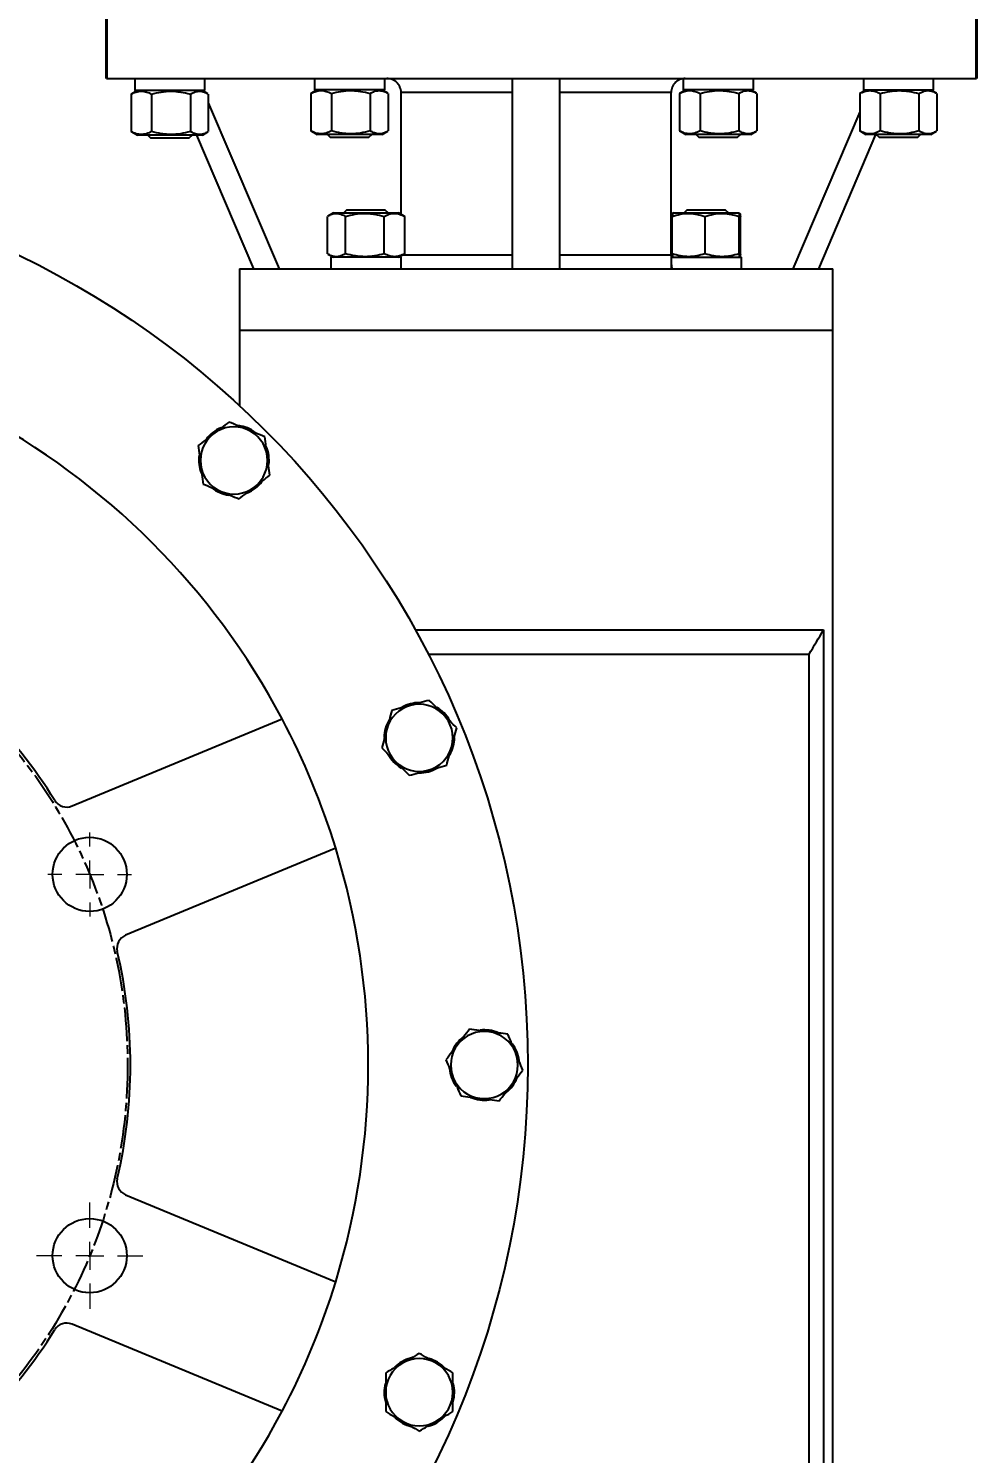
# Model space of a CAD drawing. Header units: millimetres. Extents: x 1486 to 4728, y 464 to 2757.
# Drawn here: x 3716 to 4055, y 1644 to 2153 of the extents above; entities that cross this region are included whole.
import ezdxf

# ---------------------------------------------------------------- set-up
doc = ezdxf.new("R2010")
doc.units = ezdxf.units.MM
doc.linetypes.add('AM_ISO08W050', pattern=[18, 12, -1.5, 3, -1.5])
for name, color, linetype, lineweight in [('10', 7, 'Continuous', 0), ('AM_5', 3, 'Continuous', 25), ('AM_7', 4, 'AM_ISO08W050', 25), ('粗实线', 7, 'Continuous', 40)]:
    doc.layers.add(name, color=color, linetype=linetype, lineweight=lineweight)
doc.styles.add('SLDTEXTSTYLE1', font='txt.shx', dxfattribs={"width": 0.7, "bigfont": 'gbcbig.shx'})
doc.dimstyles.new('SLDDIMSTYLE12$3', dxfattribs={"dimtxt": 12, "dimasz": 10, "dimexe": 0, "dimexo": 0.0625, "dimgap": 0.875, "dimtad": 1, "dimdec": 1, "dimlfac": 1.8, "dimrnd": 1e-09, "dimzin": 12, "dimdsep": 46, "dimtxsty": 'SLDTEXTSTYLE1', "dimcen": 0.09, "dimdle": 8.16, "dimclrd": 3, "dimclre": 3, "dimadec": 0, "dimazin": 3, "dimtfac": 1, "dimtdec": 1, "dimtofl": 0, "dimtmove": 0, "dimatfit": 3, "dimfxl": 0, "dimfrac": 2, "dimtolj": 1, "dimlwd": 5, "dimlwe": 5, "dimarcsym": 0})

# ---------------------------------------------------------------- blocks, each defined once
blk = doc.blocks.new('SW_CENTERMARKSYMBOL_1')
at = {"layer": '10', "color": 0}
for p, q in [((0, 1), (0, 1.9)), ((-1, 0), (-1.9, 0)), ((0, 0), (-0.5, 0)), ((0, 0), (0, 0.5)), ((0, 0), (0, -0.5)), ((0, 0), (0.5, 0)), ((1, 0), (1.9, 0)), ((0, -1), (0, -1.9))]:
    blk.add_line(p, q, dxfattribs=at)
blk = doc.blocks.new('SW_CENTERMARKSYMBOL_5')
at = {"layer": '10', "color": 0}
for p, q in [((0, 1), (0, 1.5)), ((-1, 0), (-1.5, 0)), ((0, 0), (-0.5, 0)), ((0, 0), (0, 0.5)), ((0, 0), (0, -0.5)), ((0, 0), (0.5, 0)), ((1, 0), (1.5, 0)), ((0, -1), (0, -1.5))]:
    blk.add_line(p, q, dxfattribs=at)
blk = doc.blocks.new('*D71')
at = {"layer": 'AM_5', "color": 3, "linetype": 'Continuous', "lineweight": 5, "transparency": 16777216}
blk.add_line((3358.49, 2114.32), (3393.36, 2060.42), dxfattribs=at)
at = {"layer": 'AM_5', "color": 3, "lineweight": 5, "transparency": 16777216}
for p, q in [((3573.07, 1782.51), (3573.25, 1782.51)), ((3573.16, 1782.42), (3573.16, 1782.6))]:
    blk.add_line(p, q, dxfattribs=at)
at = {"layer": 'AM_5', "color": 3, "transparency": 16777216}
blk.add_solid([(3394.76, 2061.33), (3391.96, 2059.52), (3398.79, 2052.03)], dxfattribs=at)
at = {"layer": 'Defpoints', "color": 0, "transparency": 16777216}
for p in [(3398.79, 2052.03), (3747.52, 1512.99)]:
    blk.add_point(p, dxfattribs=at)
at = {"layer": 'AM_5', "color": 0, "transparency": 16777216, "insert": (3373.11, 2104.39), "char_height": 12, "attachment_point": 5, "rotation": 302.9005, "style": 'SLDTEXTSTYLE1'}
blk.add_mtext('\\A1;∅642', dxfattribs=at)

msp = doc.modelspace()

# ---------------------------------------------------------------- linework, layer by layer
at = {"color": 7, "linetype": 'Continuous', "lineweight": 25}
for p, q in [((3743.603, 2135.01), (3897.155, 2135.01)), ((3753.715, 2134.779), (3753.715, 2130.679)), ((3778.815, 2130.679), (3778.815, 2134.779)), ((3817.963, 2135.01), (3817.963, 2130.91)), ((3843.063, 2130.91), (3843.063, 2135.01)), ((3888.655, 2135.01), (3888.655, 2067.01)), ((3897.155, 2135.01), (4054.549, 2135.01)), ((3905.655, 2067.01), (3905.655, 2135.01)), ((3949.716, 2135.01), (3949.716, 2130.91)), ((3974.816, 2130.91), (3974.816, 2135.01)), ((4014.107, 2134.991), (4014.107, 2130.891)), ((4039.207, 2130.891), (4039.207, 2134.991)), ((3752.657, 2129.51), (3752.416, 2129.391)), ((3752.416, 2129.391), (3752.416, 2116.067)), ((3754.64, 2130.679), (3752.646, 2129.528)), ((3778.815, 2130.679), (3753.715, 2130.679)), ((3753.806, 2130.679), (3753.752, 2130.166)), ((3759.731, 2129.391), (3759.731, 2116.067)), ((3773.58, 2129.391), (3773.58, 2116.067)), ((3779.884, 2129.528), (3777.89, 2130.679)), ((3780.114, 2116.067), (3780.114, 2129.391)), ((3816.905, 2129.741), (3816.664, 2129.622)), ((3816.664, 2129.622), (3816.664, 2116.298)), ((3818.888, 2130.91), (3816.894, 2129.759)), ((3843.063, 2130.91), (3817.963, 2130.91)), ((3818.054, 2130.91), (3818, 2130.397)), ((3823.979, 2129.622), (3823.979, 2116.298)), ((3837.828, 2129.622), (3837.828, 2116.298)), ((3844.132, 2129.759), (3842.138, 2130.91)), ((3844.362, 2116.298), (3844.362, 2129.622)), ((3888.655, 2130.01), (3848.898, 2130.01)), ((3848.898, 2086.474), (3848.898, 2130.01)), ((3945.412, 2130.01), (3905.655, 2130.01)), ((3945.412, 2072.01), (3945.412, 2130.01)), ((3948.658, 2129.741), (3948.417, 2129.622)), ((3948.417, 2129.622), (3948.417, 2116.298)), ((3950.641, 2130.91), (3948.648, 2129.759)), ((3974.816, 2130.91), (3949.716, 2130.91)), ((3949.807, 2130.91), (3949.753, 2130.397)), ((3955.733, 2129.622), (3955.733, 2116.298)), ((3969.582, 2129.622), (3969.582, 2116.298)), ((3975.885, 2129.759), (3973.891, 2130.91)), ((3976.115, 2116.298), (3976.115, 2129.622)), ((4013.049, 2129.721), (4012.808, 2129.602)), ((4012.808, 2129.602), (4012.808, 2116.279)), ((4015.032, 2130.891), (4013.039, 2129.74)), ((4039.207, 2130.891), (4014.107, 2130.891)), ((4014.198, 2130.891), (4014.144, 2130.378)), ((4020.124, 2129.602), (4020.124, 2116.279)), ((4033.973, 2129.602), (4033.973, 2116.279)), ((4040.276, 2129.74), (4038.282, 2130.891)), ((4040.506, 2116.279), (4040.506, 2129.602)), ((3805.396, 2067.01), (3780.114, 2126.292)), ((4012.808, 2123.037), (3988.915, 2067.01)), ((3752.416, 2116.067), (3752.657, 2115.953)), ((3752.644, 2115.931), (3754.64, 2114.779)), ((3777.89, 2114.779), (3754.64, 2114.779)), ((3758.347, 2114.779), (3759.347, 2113.779)), ((3759.347, 2113.779), (3773.182, 2113.779)), ((3773.182, 2113.779), (3774.182, 2114.779)), ((3775.783, 2114.779), (3796.155, 2067.01)), ((3777.89, 2114.779), (3779.886, 2115.931)), ((3816.664, 2116.298), (3816.904, 2116.184)), ((3816.892, 2116.162), (3818.888, 2115.01)), ((3842.138, 2115.01), (3818.888, 2115.01)), ((3822.595, 2115.01), (3823.595, 2114.01)), ((3823.595, 2114.01), (3837.43, 2114.01)), ((3837.43, 2114.01), (3838.43, 2115.01)), ((3842.138, 2115.01), (3844.133, 2116.162)), ((3948.417, 2116.298), (3948.658, 2116.184)), ((3948.646, 2116.162), (3950.641, 2115.01)), ((3973.891, 2115.01), (3950.641, 2115.01)), ((3954.349, 2115.01), (3955.349, 2114.01)), ((3955.349, 2114.01), (3969.184, 2114.01)), ((3969.184, 2114.01), (3970.184, 2115.01)), ((3973.891, 2115.01), (3975.887, 2116.162)), ((3998.155, 2067.01), (4018.618, 2114.991)), ((4012.808, 2116.279), (4013.049, 2116.164)), ((4013.037, 2116.143), (4015.032, 2114.991)), ((4038.282, 2114.991), (4015.032, 2114.991)), ((4018.74, 2114.991), (4019.74, 2113.991)), ((4019.74, 2113.991), (4033.575, 2113.991)), ((4033.575, 2113.991), (4034.575, 2114.991)), ((4038.282, 2114.991), (4040.278, 2116.143)), ((3829.427, 2088.01), (3828.427, 2087.01)), ((3836.344, 2088.01), (3829.427, 2088.01)), ((3843.262, 2088.01), (3836.344, 2088.01)), ((3844.262, 2087.01), (3843.262, 2088.01)), ((3951.049, 2088.01), (3950.049, 2087.01)), ((3957.967, 2088.01), (3951.049, 2088.01)), ((3964.884, 2088.01), (3957.967, 2088.01)), ((3965.884, 2087.01), (3964.884, 2088.01)), ((3822.495, 2085.722), (3822.495, 2072.398)), ((3824.719, 2087.01), (3822.723, 2085.858)), ((3824.719, 2087.01), (3836.344, 2087.01)), ((3829.029, 2072.398), (3829.029, 2085.722)), ((3836.344, 2087.01), (3847.969, 2087.01)), ((3842.878, 2072.398), (3842.878, 2085.722)), ((3849.965, 2085.858), (3847.969, 2087.01)), ((3850.193, 2085.722), (3849.953, 2085.836)), ((3850.193, 2072.398), (3850.193, 2085.722)), ((3945.747, 2072.398), (3945.747, 2085.722)), ((3946.342, 2087.01), (3945.956, 2086.788)), ((3946.342, 2087.01), (3957.967, 2087.01)), ((3957.515, 2085.722), (3957.515, 2072.398)), ((3957.967, 2087.01), (3969.592, 2087.01)), ((3969.977, 2086.788), (3969.592, 2087.01)), ((3969.734, 2072.398), (3969.734, 2085.722)), ((3970.186, 2072.398), (3970.186, 2085.722)), ((3849.952, 2072.28), (3850.193, 2072.398)), ((3822.725, 2072.261), (3824.719, 2071.11)), ((3823.794, 2071.11), (3823.794, 2067.01)), ((3848.894, 2071.11), (3823.794, 2071.11)), ((3847.969, 2071.11), (3849.963, 2072.261)), ((3848.803, 2071.11), (3848.857, 2071.623)), ((3848.894, 2067.01), (3848.894, 2071.11)), ((3849.528, 2072.01), (3888.655, 2072.01)), ((3905.655, 2072.01), (3945.412, 2072.01)), ((3945.508, 2071.109), (3945.412, 2072.01)), ((3945.417, 2071.11), (3970.517, 2071.11)), ((3945.934, 2071.345), (3946.342, 2071.11)), ((3969.592, 2071.11), (3969.999, 2071.345)), ((3970.517, 2067.01), (3970.517, 2071.11)), ((3791.155, 2067.01), (3791.155, 2045.01)), ((3791.155, 2067.01), (3897.155, 2067.01)), ((3897.155, 2067.01), (4003.155, 2067.01)), ((4003.155, 2045.01), (4003.155, 2067.01)), ((3791.155, 2045.01), (3791.155, 2018.131)), ((3897.155, 2045.01), (3791.155, 2045.01)), ((4003.155, 2045.01), (3897.155, 2045.01)), ((4003.155, 1520.01), (4003.155, 2045.01)), ((3853.977, 1938.01), (3999.917, 1938.01)), ((3999.917, 1938.01), (3999.917, 1627.01)), ((3858.601, 1929.35), (3994.751, 1929.35)), ((3994.751, 1635.67), (3994.751, 1929.35)), ((3731.307, 1875.079), (3806.396, 1906.182)), ((3825.531, 1859.988), (3750.442, 1828.885)), ((3750.442, 1736.136), (3825.531, 1705.033)), ((3806.396, 1658.839), (3731.307, 1689.942))]:
    msp.add_line(p, q, dxfattribs=at)
for centre, radius in [((3573.155, 1782.51), 321), ((3737.606, 1850.628), 13.25), ((3737.606, 1714.392), 13.25)]:
    msp.add_circle(centre, radius, dxfattribs=at)
for centre, radius, start, end in [((3573.155, 1782.51), 264, 27.93388, 62.06612), ((3789.176, 1998.531), 12, 127.5, 187.5), ((3789.176, 1998.531), 12.55, 112.16627, 141.91898), ((3789.176, 1998.531), 12, 67.5, 127.5), ((3789.176, 1998.531), 12.55, 52.78611, 82.43313), ((3789.176, 1998.531), 12, 7.5, 67.5), ((3789.176, 1998.531), 12.55, 353.2189, 23.106), ((3789.176, 1998.531), 12.55, 171.42332, 201.65219), ((3789.176, 1998.531), 12, 187.5, 247.5), ((3789.176, 1998.531), 12, 307.5, 7.5), ((3789.176, 1998.531), 12.55, 292.35835, 322.6768), ((3789.176, 1998.531), 12.55, 230.59721, 261.79443), ((3789.176, 1998.531), 12, 247.5, 307.5), ((3573.155, 1782.51), 179, 31.88359, 58.11641), ((3855.401, 1899.42), 12, 105, 165), ((3855.401, 1899.42), 12.55, 89.66627, 119.41898), ((3855.401, 1899.42), 12, 45, 105), ((3855.401, 1899.42), 12.55, 30.28611, 59.93313), ((3573.155, 1782.51), 264, 17.06612, 27.93388), ((3855.401, 1899.42), 12.55, 148.92332, 179.15219), ((3855.401, 1899.42), 12, 345, 45), ((3855.401, 1899.42), 12, 165, 225), ((3855.401, 1899.42), 12.55, 330.7189, 0.606), ((3855.401, 1899.42), 12, 285, 345), ((3855.401, 1899.42), 12.55, 208.09721, 239.29443), ((3855.401, 1899.42), 12, 225, 285), ((3855.401, 1899.42), 12.55, 269.85835, 300.1768), ((3729.394, 1879.698), 5, 211.88359, 292.5), ((3573.155, 1782.51), 264, 342.93388, 17.06612), ((3752.355, 1824.265), 5, 112.5, 193.11641), ((3573.155, 1782.51), 179, 346.88359, 13.11641), ((3878.655, 1782.51), 12.55, 126.42332, 156.65219), ((3878.655, 1782.51), 12, 82.5, 142.5), ((3878.655, 1782.51), 12.55, 67.16627, 96.91898), ((3878.655, 1782.51), 12, 22.5, 82.5), ((3878.655, 1782.51), 12, 142.5, 202.5), ((3878.655, 1782.51), 12.55, 7.78611, 37.43313), ((3878.655, 1782.51), 12, 322.5, 22.5), ((3878.655, 1782.51), 12.55, 185.59721, 216.79443), ((3878.655, 1782.51), 12, 202.5, 262.5), ((3878.655, 1782.51), 12.55, 308.2189, 338.106), ((3878.655, 1782.51), 12, 262.5, 322.5), ((3878.655, 1782.51), 12.55, 247.35835, 277.6768), ((3752.355, 1740.755), 5, 166.88359, 247.5), ((3573.155, 1782.51), 264, 332.06612, 342.93388), ((3573.155, 1782.51), 179, 301.88359, 328.11641), ((3729.394, 1685.322), 5, 67.5, 148.11641), ((3855.401, 1665.6), 12, 120, 180), ((3855.401, 1665.6), 12.55, 104.34842, 134.79247), ((3855.401, 1665.6), 12, 60, 120), ((3855.401, 1665.6), 12.55, 43.35932, 74.19206), ((3855.401, 1665.6), 12, 0, 60), ((3855.401, 1665.6), 12.55, 165.55182, 196.59957), ((3855.401, 1665.6), 12, 180, 240), ((3855.401, 1665.6), 12, 300, 0), ((3855.401, 1665.6), 12.55, 344.16307, 14.2005), ((3573.155, 1782.51), 264, 297.93388, 332.06612), ((3855.401, 1665.6), 12.55, 225.85892, 256.89536), ((3855.401, 1665.6), 12, 240, 300), ((3855.401, 1665.6), 12.55, 284.87312, 314.5564)]:
    msp.add_arc(centre, radius, start, end, dxfattribs=at)
for centre, start_param, end_param in [((3957.967, 2071.11), 1.5707963, 1.7605494), ((3957.967, 2067.01), 1.4763478, 1.5707963)]:
    msp.add_ellipse(centre, major_axis=(0, 21.737), ratio=0.5773503, start_param=start_param, end_param=end_param, dxfattribs=at)
for points, knots in [([(3848.898, 2130.01), (3848.898, 2130.343), (3848.865, 2130.669), (3848.734, 2131.312), (3848.636, 2131.631), (3848.379, 2132.238), (3848.222, 2132.526), (3847.851, 2133.07), (3847.636, 2133.326), (3847.167, 2133.786), (3846.912, 2133.992), (3846.357, 2134.355), (3846.064, 2134.508), (3845.457, 2134.756), (3845.139, 2134.851), (3844.489, 2134.978), (3844.161, 2135.01), (3843.829, 2135.01)], [0, 0, 0, 0, 0.125, 0.125, 0.25, 0.25, 0.375, 0.375, 0.5, 0.5, 0.625, 0.625, 0.75, 0.75, 0.875, 0.875, 1, 1, 1, 1]), ([(3950.482, 2135.01), (3950.15, 2135.01), (3949.823, 2134.978), (3949.34, 2134.884), (3949.181, 2134.845), (3948.864, 2134.751), (3948.707, 2134.696), (3948.248, 2134.509), (3947.958, 2134.357), (3947.408, 2133.998), (3947.147, 2133.788), (3946.677, 2133.329), (3946.466, 2133.078), (3946.186, 2132.669), (3946.099, 2132.527), (3945.941, 2132.237), (3945.869, 2132.089), (3945.677, 2131.637), (3945.579, 2131.323), (3945.446, 2130.672), (3945.412, 2130.343), (3945.412, 2130.01)], [0, 0, 0, 0, 0.125, 0.125, 0.1875, 0.1875, 0.25, 0.25, 0.375, 0.375, 0.5, 0.5, 0.625, 0.625, 0.6875, 0.6875, 0.75, 0.75, 0.875, 0.875, 1, 1, 1, 1]), ([(3752.416, 2129.391), (3753.013, 2129.717), (3753.615, 2129.987), (3754.83, 2130.359), (3755.445, 2130.462), (3756.378, 2130.463), (3756.69, 2130.438), (3757.308, 2130.34), (3757.615, 2130.268), (3758.53, 2129.988), (3759.133, 2129.718), (3759.731, 2129.391)], [0, 0, 0, 0, 0.25, 0.25, 0.5, 0.5, 0.625, 0.625, 0.75, 0.75, 1, 1, 1, 1]), ([(3759.731, 2129.391), (3760.862, 2129.717), (3762.001, 2129.987), (3764.302, 2130.359), (3765.465, 2130.462), (3767.231, 2130.463), (3767.823, 2130.438), (3768.993, 2130.34), (3769.574, 2130.268), (3771.307, 2129.988), (3772.448, 2129.718), (3773.58, 2129.391)], [0, 0, 0, 0, 0.25, 0.25, 0.5, 0.5, 0.625, 0.625, 0.75, 0.75, 1, 1, 1, 1]), ([(3773.58, 2129.391), (3774.147, 2129.701), (3775.294, 2130.327), (3776.992, 2130.553), (3778.535, 2130.243), (3779.45, 2129.741), (3779.873, 2129.51)], [0, 0, 0, 0, 0.27487, 0.5557011, 0.7950175, 1, 1, 1, 1]), ([(3816.664, 2129.622), (3817.261, 2129.948), (3817.863, 2130.218), (3819.078, 2130.59), (3819.692, 2130.693), (3820.625, 2130.694), (3820.938, 2130.669), (3821.556, 2130.571), (3821.863, 2130.499), (3822.778, 2130.219), (3823.381, 2129.949), (3823.979, 2129.622)], [0, 0, 0, 0, 0.25, 0.25, 0.5, 0.5, 0.625, 0.625, 0.75, 0.75, 1, 1, 1, 1]), ([(3823.979, 2129.622), (3825.11, 2129.948), (3826.249, 2130.218), (3828.55, 2130.59), (3829.713, 2130.693), (3831.479, 2130.694), (3832.071, 2130.669), (3833.241, 2130.571), (3833.822, 2130.499), (3835.555, 2130.219), (3836.696, 2129.949), (3837.828, 2129.622)], [0, 0, 0, 0, 0.25, 0.25, 0.5, 0.5, 0.625, 0.625, 0.75, 0.75, 1, 1, 1, 1]), ([(3837.828, 2129.622), (3838.395, 2129.932), (3839.542, 2130.558), (3841.24, 2130.784), (3842.782, 2130.474), (3843.698, 2129.972), (3844.121, 2129.741)], [0, 0, 0, 0, 0.27487, 0.5557011, 0.7950175, 1, 1, 1, 1]), ([(3948.417, 2129.622), (3949.015, 2129.948), (3949.616, 2130.218), (3950.832, 2130.59), (3951.446, 2130.693), (3952.379, 2130.694), (3952.691, 2130.669), (3953.309, 2130.571), (3953.616, 2130.499), (3954.532, 2130.219), (3955.135, 2129.949), (3955.733, 2129.622)], [0, 0, 0, 0, 0.25, 0.25, 0.5, 0.5, 0.625, 0.625, 0.75, 0.75, 1, 1, 1, 1]), ([(3955.733, 2129.622), (3956.863, 2129.948), (3958.002, 2130.218), (3960.304, 2130.59), (3961.467, 2130.693), (3963.233, 2130.694), (3963.824, 2130.669), (3964.994, 2130.571), (3965.575, 2130.499), (3967.308, 2130.219), (3968.45, 2129.949), (3969.582, 2129.622)], [0, 0, 0, 0, 0.25, 0.25, 0.5, 0.5, 0.625, 0.625, 0.75, 0.75, 1, 1, 1, 1]), ([(3969.582, 2129.622), (3970.149, 2129.932), (3971.295, 2130.558), (3972.994, 2130.784), (3974.536, 2130.474), (3975.452, 2129.972), (3975.875, 2129.741)], [0, 0, 0, 0, 0.27487, 0.5557011, 0.7950175, 1, 1, 1, 1]), ([(4012.808, 2129.602), (4013.406, 2129.929), (4014.007, 2130.198), (4015.223, 2130.571), (4015.837, 2130.673), (4016.77, 2130.675), (4017.082, 2130.649), (4017.7, 2130.552), (4018.007, 2130.479), (4018.923, 2130.199), (4019.526, 2129.929), (4020.124, 2129.602)], [0, 0, 0, 0, 0.25, 0.25, 0.5, 0.5, 0.625, 0.625, 0.75, 0.75, 1, 1, 1, 1]), ([(4020.124, 2129.602), (4021.254, 2129.929), (4022.393, 2130.198), (4024.695, 2130.571), (4025.858, 2130.673), (4027.624, 2130.675), (4028.215, 2130.649), (4029.385, 2130.552), (4029.966, 2130.479), (4031.699, 2130.199), (4032.841, 2129.929), (4033.973, 2129.602)], [0, 0, 0, 0, 0.25, 0.25, 0.5, 0.5, 0.625, 0.625, 0.75, 0.75, 1, 1, 1, 1]), ([(4033.973, 2129.602), (4034.54, 2129.912), (4035.686, 2130.538), (4037.385, 2130.764), (4038.927, 2130.455), (4039.843, 2129.953), (4040.266, 2129.721)], [0, 0, 0, 0, 0.27487, 0.5557011, 0.7950175, 1, 1, 1, 1]), ([(3759.731, 2116.067), (3759.134, 2115.741), (3758.532, 2115.472), (3757.317, 2115.099), (3756.702, 2114.996), (3755.77, 2114.995), (3755.457, 2115.02), (3754.839, 2115.118), (3754.532, 2115.191), (3753.617, 2115.471), (3753.014, 2115.74), (3752.416, 2116.067)], [0, 0, 0, 0, 0.25, 0.25, 0.5, 0.5, 0.625, 0.625, 0.75, 0.75, 1, 1, 1, 1]), ([(3773.58, 2116.067), (3772.45, 2115.741), (3771.311, 2115.472), (3769.009, 2115.099), (3767.846, 2114.996), (3766.08, 2114.995), (3765.489, 2115.02), (3764.319, 2115.118), (3763.738, 2115.191), (3762.005, 2115.471), (3760.863, 2115.74), (3759.731, 2116.067)], [0, 0, 0, 0, 0.25, 0.25, 0.5, 0.5, 0.625, 0.625, 0.75, 0.75, 1, 1, 1, 1]), ([(3779.873, 2115.953), (3779.386, 2115.689), (3778.319, 2115.112), (3776.702, 2114.905), (3775.078, 2115.239), (3774.083, 2115.789), (3773.58, 2116.067)], [0, 0, 0, 0, 0.23618419, 0.51698793, 0.75628114, 1, 1, 1, 1]), ([(3823.979, 2116.298), (3823.382, 2115.972), (3822.78, 2115.703), (3821.565, 2115.33), (3820.95, 2115.227), (3820.017, 2115.226), (3819.705, 2115.251), (3819.087, 2115.349), (3818.78, 2115.422), (3817.865, 2115.702), (3817.262, 2115.971), (3816.664, 2116.298)], [0, 0, 0, 0, 0.25, 0.25, 0.5, 0.5, 0.625, 0.625, 0.75, 0.75, 1, 1, 1, 1]), ([(3837.828, 2116.298), (3836.698, 2115.972), (3835.559, 2115.703), (3833.257, 2115.33), (3832.094, 2115.227), (3830.328, 2115.226), (3829.737, 2115.251), (3828.567, 2115.349), (3827.986, 2115.422), (3826.253, 2115.702), (3825.111, 2115.971), (3823.979, 2116.298)], [0, 0, 0, 0, 0.25, 0.25, 0.5, 0.5, 0.625, 0.625, 0.75, 0.75, 1, 1, 1, 1]), ([(3844.121, 2116.184), (3843.634, 2115.92), (3842.566, 2115.343), (3840.949, 2115.136), (3839.326, 2115.47), (3838.33, 2116.02), (3837.828, 2116.298)], [0, 0, 0, 0, 0.23618419, 0.51698793, 0.75628114, 1, 1, 1, 1]), ([(3955.733, 2116.298), (3955.136, 2115.972), (3954.534, 2115.703), (3953.318, 2115.33), (3952.704, 2115.227), (3951.771, 2115.226), (3951.459, 2115.251), (3950.841, 2115.349), (3950.534, 2115.422), (3949.618, 2115.702), (3949.015, 2115.971), (3948.417, 2116.298)], [0, 0, 0, 0, 0.25, 0.25, 0.5, 0.5, 0.625, 0.625, 0.75, 0.75, 1, 1, 1, 1]), ([(3969.582, 2116.298), (3968.451, 2115.972), (3967.312, 2115.703), (3965.011, 2115.33), (3963.848, 2115.227), (3962.082, 2115.226), (3961.49, 2115.251), (3960.32, 2115.349), (3959.739, 2115.422), (3958.006, 2115.702), (3956.865, 2115.971), (3955.733, 2116.298)], [0, 0, 0, 0, 0.25, 0.25, 0.5, 0.5, 0.625, 0.625, 0.75, 0.75, 1, 1, 1, 1]), ([(3975.875, 2116.184), (3975.387, 2115.92), (3974.32, 2115.343), (3972.703, 2115.136), (3971.08, 2115.47), (3970.084, 2116.02), (3969.582, 2116.298)], [0, 0, 0, 0, 0.23618419, 0.51698793, 0.75628114, 1, 1, 1, 1]), ([(4020.124, 2116.279), (4019.526, 2115.952), (4018.925, 2115.683), (4017.709, 2115.31), (4017.095, 2115.208), (4016.162, 2115.207), (4015.85, 2115.232), (4015.232, 2115.33), (4014.925, 2115.402), (4014.009, 2115.682), (4013.406, 2115.952), (4012.808, 2116.279)], [0, 0, 0, 0, 0.25, 0.25, 0.5, 0.5, 0.625, 0.625, 0.75, 0.75, 1, 1, 1, 1]), ([(4033.973, 2116.279), (4032.842, 2115.952), (4031.703, 2115.683), (4029.402, 2115.31), (4028.239, 2115.208), (4026.473, 2115.207), (4025.881, 2115.232), (4024.711, 2115.33), (4024.13, 2115.402), (4022.397, 2115.682), (4021.256, 2115.952), (4020.124, 2116.279)], [0, 0, 0, 0, 0.25, 0.25, 0.5, 0.5, 0.625, 0.625, 0.75, 0.75, 1, 1, 1, 1]), ([(4040.266, 2116.164), (4039.778, 2115.901), (4038.711, 2115.323), (4037.094, 2115.117), (4035.471, 2115.45), (4034.475, 2116.001), (4033.973, 2116.279)], [0, 0, 0, 0, 0.23618419, 0.51698793, 0.75628114, 1, 1, 1, 1]), ([(3822.736, 2085.836), (3823.223, 2086.1), (3824.291, 2086.677), (3825.908, 2086.884), (3827.531, 2086.551), (3828.526, 2086), (3829.029, 2085.722)], [0, 0, 0, 0, 0.23618419, 0.51698793, 0.75628114, 1, 1, 1, 1]), ([(3829.029, 2085.722), (3830.159, 2086.048), (3831.298, 2086.318), (3833.6, 2086.69), (3834.763, 2086.793), (3836.529, 2086.794), (3837.12, 2086.769), (3838.29, 2086.671), (3838.871, 2086.599), (3840.604, 2086.319), (3841.746, 2086.049), (3842.878, 2085.722)], [0, 0, 0, 0, 0.25, 0.25, 0.5, 0.5, 0.625, 0.625, 0.75, 0.75, 1, 1, 1, 1]), ([(3842.878, 2085.722), (3843.475, 2086.048), (3844.077, 2086.318), (3845.292, 2086.69), (3845.907, 2086.793), (3846.84, 2086.794), (3847.152, 2086.769), (3847.77, 2086.671), (3848.077, 2086.599), (3848.992, 2086.319), (3849.595, 2086.049), (3850.193, 2085.722)], [0, 0, 0, 0, 0.25, 0.25, 0.5, 0.5, 0.625, 0.625, 0.75, 0.75, 1, 1, 1, 1]), ([(3945.96, 2086.781), (3945.959, 2086.783), (3945.923, 2086.859), (3945.851, 2086.51), (3945.782, 2085.986), (3945.747, 2085.722)], [0, 0, 0, 0, 0.0152905, 0.503134, 1, 1, 1, 1]), ([(3945.747, 2085.722), (3946.708, 2086.048), (3947.676, 2086.318), (3949.631, 2086.69), (3950.619, 2086.793), (3952.12, 2086.794), (3952.623, 2086.769), (3953.617, 2086.671), (3954.111, 2086.599), (3955.583, 2086.319), (3956.553, 2086.049), (3957.515, 2085.722)], [0, 0, 0, 0, 0.25, 0.25, 0.5, 0.5, 0.625, 0.625, 0.75, 0.75, 1, 1, 1, 1]), ([(3957.515, 2085.722), (3958.513, 2086.048), (3959.518, 2086.318), (3961.548, 2086.69), (3962.574, 2086.793), (3964.133, 2086.794), (3964.654, 2086.769), (3965.687, 2086.671), (3966.2, 2086.599), (3967.728, 2086.319), (3968.736, 2086.049), (3969.734, 2085.722)], [0, 0, 0, 0, 0.25, 0.25, 0.5, 0.5, 0.625, 0.625, 0.75, 0.75, 1, 1, 1, 1]), ([(3969.734, 2085.722), (3969.771, 2086.048), (3969.808, 2086.318), (3969.883, 2086.69), (3969.921, 2086.793), (3969.979, 2086.794), (3969.998, 2086.769), (3970.036, 2086.671), (3970.055, 2086.599), (3970.112, 2086.319), (3970.149, 2086.049), (3970.186, 2085.722)], [0, 0, 0, 0, 0.25, 0.25, 0.5, 0.5, 0.625, 0.625, 0.75, 0.75, 1, 1, 1, 1]), ([(3829.029, 2072.398), (3828.462, 2072.089), (3827.315, 2071.462), (3825.617, 2071.237), (3824.075, 2071.546), (3823.159, 2072.048), (3822.736, 2072.28)], [0, 0, 0, 0, 0.27487, 0.5557011, 0.7950175, 1, 1, 1, 1]), ([(3842.878, 2072.398), (3841.747, 2072.072), (3840.608, 2071.803), (3838.307, 2071.43), (3837.144, 2071.327), (3835.378, 2071.326), (3834.786, 2071.351), (3833.616, 2071.449), (3833.035, 2071.522), (3831.302, 2071.802), (3830.161, 2072.071), (3829.029, 2072.398)], [0, 0, 0, 0, 0.25, 0.25, 0.5, 0.5, 0.625, 0.625, 0.75, 0.75, 1, 1, 1, 1]), ([(3850.193, 2072.398), (3849.596, 2072.072), (3848.994, 2071.803), (3847.779, 2071.43), (3847.164, 2071.327), (3846.232, 2071.326), (3845.919, 2071.351), (3845.301, 2071.449), (3844.994, 2071.522), (3844.079, 2071.802), (3843.476, 2072.071), (3842.878, 2072.398)], [0, 0, 0, 0, 0.25, 0.25, 0.5, 0.5, 0.625, 0.625, 0.75, 0.75, 1, 1, 1, 1]), ([(3957.515, 2072.398), (3956.554, 2072.072), (3955.587, 2071.803), (3953.631, 2071.43), (3952.643, 2071.327), (3951.142, 2071.326), (3950.64, 2071.351), (3949.645, 2071.449), (3949.152, 2071.522), (3947.679, 2071.802), (3946.709, 2072.071), (3945.747, 2072.398)], [0, 0, 0, 0, 0.25, 0.25, 0.5, 0.5, 0.625, 0.625, 0.75, 0.75, 1, 1, 1, 1]), ([(3945.747, 2072.398), (3945.786, 2072.074), (3945.856, 2071.494), (3945.928, 2071.422), (3945.96, 2071.391)], [0, 0, 0, 0, 0.5605108, 1, 1, 1, 1]), ([(3969.734, 2072.398), (3968.737, 2072.072), (3967.732, 2071.803), (3965.701, 2071.43), (3964.675, 2071.327), (3963.117, 2071.326), (3962.595, 2071.351), (3961.563, 2071.449), (3961.05, 2071.522), (3959.521, 2071.802), (3958.514, 2072.071), (3957.515, 2072.398)], [0, 0, 0, 0, 0.25, 0.25, 0.5, 0.5, 0.625, 0.625, 0.75, 0.75, 1, 1, 1, 1]), ([(3970.186, 2072.398), (3970.149, 2072.072), (3970.112, 2071.803), (3970.037, 2071.43), (3969.999, 2071.327), (3969.941, 2071.326), (3969.922, 2071.351), (3969.884, 2071.449), (3969.865, 2071.522), (3969.809, 2071.802), (3969.771, 2072.071), (3969.734, 2072.398)], [0, 0, 0, 0, 0.25, 0.25, 0.5, 0.5, 0.625, 0.625, 0.75, 0.75, 1, 1, 1, 1]), ([(3787.368, 2012.269), (3786.459, 2011.572), (3785.548, 2010.872), (3783.716, 2009.467), (3782.796, 2008.761), (3781.871, 2008.051)], [0, 0, 0, 0, 0.5, 0.5, 1, 1, 1, 1]), ([(3793.769, 2009.618), (3792.692, 2010.064), (3791.62, 2010.508), (3789.488, 2011.391), (3788.426, 2011.831), (3787.368, 2012.269)], [0, 0, 0, 0, 0.5, 0.5, 1, 1, 1, 1]), ([(3781.871, 2008.051), (3780.947, 2007.342), (3780.027, 2006.636), (3778.195, 2005.231), (3777.283, 2004.531), (3776.375, 2003.834)], [0, 0, 0, 0, 0.5, 0.5, 1, 1, 1, 1]), ([(3800.169, 2006.966), (3799.111, 2007.405), (3798.05, 2007.845), (3795.917, 2008.728), (3794.846, 2009.172), (3793.769, 2009.618)], [0, 0, 0, 0, 0.5, 0.5, 1, 1, 1, 1]), ([(3801.074, 2000.098), (3800.922, 2001.253), (3800.77, 2002.403), (3800.469, 2004.692), (3800.319, 2005.831), (3800.169, 2006.966)], [0, 0, 0, 0, 0.5, 0.5, 1, 1, 1, 1]), ([(3776.375, 2003.834), (3776.524, 2002.698), (3776.674, 2001.559), (3776.976, 1999.27), (3777.127, 1998.121), (3777.279, 1996.965)], [0, 0, 0, 0, 0.5, 0.5, 1, 1, 1, 1]), ([(3777.279, 1996.965), (3777.431, 1995.809), (3777.583, 1994.66), (3777.884, 1992.371), (3778.034, 1991.232), (3778.183, 1990.096)], [0, 0, 0, 0, 0.5, 0.5, 1, 1, 1, 1]), ([(3801.978, 1993.229), (3801.829, 1994.364), (3801.679, 1995.503), (3801.377, 1997.792), (3801.226, 1998.942), (3801.074, 2000.098)], [0, 0, 0, 0, 0.5, 0.5, 1, 1, 1, 1]), ([(3796.482, 1989.011), (3797.406, 1989.721), (3798.326, 1990.426), (3800.158, 1991.832), (3801.069, 1992.531), (3801.978, 1993.229)], [0, 0, 0, 0, 0.5, 0.5, 1, 1, 1, 1]), ([(3778.183, 1990.096), (3779.242, 1989.658), (3780.303, 1989.218), (3782.436, 1988.334), (3783.507, 1987.891), (3784.584, 1987.445)], [0, 0, 0, 0, 0.5, 0.5, 1, 1, 1, 1]), ([(3784.584, 1987.445), (3785.661, 1986.999), (3786.733, 1986.555), (3788.865, 1985.671), (3789.927, 1985.232), (3790.985, 1984.793)], [0, 0, 0, 0, 0.5, 0.5, 1, 1, 1, 1]), ([(3790.985, 1984.793), (3791.894, 1985.491), (3792.805, 1986.19), (3794.637, 1987.595), (3795.557, 1988.301), (3796.482, 1989.011)], [0, 0, 0, 0, 0.5, 0.5, 1, 1, 1, 1]), ([(3852.295, 1911.011), (3851.169, 1910.709), (3850.049, 1910.409), (3847.819, 1909.812), (3846.709, 1909.514), (3845.603, 1909.218)], [0, 0, 0, 0, 0.5, 0.5, 1, 1, 1, 1]), ([(3858.987, 1912.804), (3857.881, 1912.508), (3856.771, 1912.21), (3854.541, 1911.613), (3853.421, 1911.313), (3852.295, 1911.011)], [0, 0, 0, 0, 0.5, 0.5, 1, 1, 1, 1]), ([(3863.886, 1907.905), (3863.062, 1908.729), (3862.242, 1909.549), (3860.609, 1911.182), (3859.797, 1911.994), (3858.987, 1912.804)], [0, 0, 0, 0, 0.5, 0.5, 1, 1, 1, 1]), ([(3845.603, 1909.218), (3845.306, 1908.112), (3845.009, 1907.002), (3844.411, 1904.772), (3844.111, 1903.652), (3843.809, 1902.526)], [0, 0, 0, 0, 0.5, 0.5, 1, 1, 1, 1]), ([(3868.785, 1903.006), (3867.975, 1903.816), (3867.162, 1904.629), (3865.53, 1906.261), (3864.71, 1907.081), (3863.886, 1907.905)], [0, 0, 0, 0, 0.5, 0.5, 1, 1, 1, 1]), ([(3843.809, 1902.526), (3843.508, 1901.4), (3843.208, 1900.28), (3842.61, 1898.05), (3842.313, 1896.94), (3842.016, 1895.834)], [0, 0, 0, 0, 0.5, 0.5, 1, 1, 1, 1]), ([(3866.992, 1896.314), (3867.293, 1897.44), (3867.593, 1898.56), (3868.191, 1900.79), (3868.488, 1901.9), (3868.785, 1903.006)], [0, 0, 0, 0, 0.5, 0.5, 1, 1, 1, 1]), ([(3842.016, 1895.834), (3842.826, 1895.024), (3843.639, 1894.211), (3845.271, 1892.579), (3846.091, 1891.759), (3846.915, 1890.935)], [0, 0, 0, 0, 0.5, 0.5, 1, 1, 1, 1]), ([(3865.199, 1889.622), (3865.495, 1890.728), (3865.792, 1891.838), (3866.39, 1894.068), (3866.69, 1895.188), (3866.992, 1896.314)], [0, 0, 0, 0, 0.5, 0.5, 1, 1, 1, 1]), ([(3846.915, 1890.935), (3847.74, 1890.11), (3848.559, 1889.29), (3850.192, 1887.658), (3851.004, 1886.846), (3851.814, 1886.036)], [0, 0, 0, 0, 0.5, 0.5, 1, 1, 1, 1]), ([(3858.506, 1887.829), (3859.632, 1888.13), (3860.752, 1888.431), (3862.982, 1889.028), (3864.092, 1889.325), (3865.199, 1889.622)], [0, 0, 0, 0, 0.5, 0.5, 1, 1, 1, 1]), ([(3851.814, 1886.036), (3852.921, 1886.332), (3854.03, 1886.629), (3856.26, 1887.227), (3857.38, 1887.527), (3858.506, 1887.829)], [0, 0, 0, 0, 0.5, 0.5, 1, 1, 1, 1]), ([(3873.353, 1795.312), (3872.655, 1794.403), (3871.956, 1793.491), (3870.551, 1791.66), (3869.845, 1790.74), (3869.135, 1789.815)], [0, 0, 0, 0, 0.5, 0.5, 1, 1, 1, 1]), ([(3880.222, 1794.407), (3879.066, 1794.56), (3877.916, 1794.711), (3875.628, 1795.012), (3874.488, 1795.162), (3873.353, 1795.312)], [0, 0, 0, 0, 0.5, 0.5, 1, 1, 1, 1]), ([(3887.091, 1793.503), (3885.955, 1793.653), (3884.816, 1793.803), (3882.527, 1794.104), (3881.377, 1794.255), (3880.222, 1794.407)], [0, 0, 0, 0, 0.5, 0.5, 1, 1, 1, 1]), ([(3889.742, 1787.102), (3889.296, 1788.179), (3888.852, 1789.251), (3887.969, 1791.383), (3887.529, 1792.445), (3887.091, 1793.503)], [0, 0, 0, 0, 0.5, 0.5, 1, 1, 1, 1]), ([(3869.135, 1789.815), (3868.425, 1788.89), (3867.72, 1787.971), (3866.314, 1786.139), (3865.615, 1785.227), (3864.917, 1784.319)], [0, 0, 0, 0, 0.5, 0.5, 1, 1, 1, 1]), ([(3864.917, 1784.319), (3865.356, 1783.261), (3865.796, 1782.199), (3866.679, 1780.066), (3867.123, 1778.995), (3867.569, 1777.918)], [0, 0, 0, 0, 0.5, 0.5, 1, 1, 1, 1]), ([(3892.393, 1780.701), (3891.955, 1781.76), (3891.515, 1782.821), (3890.632, 1784.954), (3890.188, 1786.025), (3889.742, 1787.102)], [0, 0, 0, 0, 0.5, 0.5, 1, 1, 1, 1]), ([(3867.569, 1777.918), (3868.015, 1776.841), (3868.459, 1775.77), (3869.342, 1773.637), (3869.782, 1772.575), (3870.22, 1771.517)], [0, 0, 0, 0, 0.5, 0.5, 1, 1, 1, 1]), ([(3888.176, 1775.205), (3888.885, 1776.13), (3889.591, 1777.05), (3890.996, 1778.881), (3891.696, 1779.793), (3892.393, 1780.701)], [0, 0, 0, 0, 0.5, 0.5, 1, 1, 1, 1]), ([(3883.958, 1769.708), (3884.655, 1770.617), (3885.355, 1771.529), (3886.76, 1773.36), (3887.466, 1774.28), (3888.176, 1775.205)], [0, 0, 0, 0, 0.5, 0.5, 1, 1, 1, 1]), ([(3870.22, 1771.517), (3871.356, 1771.368), (3872.495, 1771.218), (3874.784, 1770.916), (3875.933, 1770.765), (3877.089, 1770.613)], [0, 0, 0, 0, 0.5, 0.5, 1, 1, 1, 1]), ([(3877.089, 1770.613), (3878.245, 1770.461), (3879.394, 1770.309), (3881.683, 1770.008), (3882.822, 1769.858), (3883.958, 1769.708)], [0, 0, 0, 0, 0.5, 0.5, 1, 1, 1, 1]), ([(3849.401, 1675.993), (3848.391, 1675.41), (3847.387, 1674.83), (3845.388, 1673.676), (3844.392, 1673.101), (3843.401, 1672.529)], [0, 0, 0, 0, 0.5, 0.5, 1, 1, 1, 1]), ([(3855.401, 1679.457), (3854.409, 1678.884), (3853.414, 1678.31), (3851.414, 1677.155), (3850.41, 1676.575), (3849.401, 1675.993)], [0, 0, 0, 0, 0.5, 0.5, 1, 1, 1, 1]), ([(3861.401, 1675.993), (3860.391, 1676.575), (3859.387, 1677.155), (3857.388, 1678.31), (3856.392, 1678.884), (3855.401, 1679.457)], [0, 0, 0, 0, 0.5, 0.5, 1, 1, 1, 1]), ([(3867.401, 1672.529), (3866.409, 1673.101), (3865.414, 1673.676), (3863.414, 1674.83), (3862.41, 1675.41), (3861.401, 1675.993)], [0, 0, 0, 0, 0.5, 0.5, 1, 1, 1, 1]), ([(3843.401, 1672.529), (3843.401, 1671.383), (3843.401, 1670.234), (3843.401, 1667.926), (3843.401, 1666.766), (3843.401, 1665.6)], [0, 0, 0, 0, 0.5, 0.5, 1, 1, 1, 1]), ([(3867.401, 1665.6), (3867.401, 1666.766), (3867.401, 1667.926), (3867.401, 1670.234), (3867.401, 1671.383), (3867.401, 1672.529)], [0, 0, 0, 0, 0.5, 0.5, 1, 1, 1, 1]), ([(3843.401, 1665.6), (3843.401, 1664.435), (3843.401, 1663.275), (3843.401, 1660.967), (3843.401, 1659.817), (3843.401, 1658.672)], [0, 0, 0, 0, 0.5, 0.5, 1, 1, 1, 1]), ([(3867.401, 1658.672), (3867.401, 1659.817), (3867.401, 1660.967), (3867.401, 1663.275), (3867.401, 1664.435), (3867.401, 1665.6)], [0, 0, 0, 0, 0.5, 0.5, 1, 1, 1, 1]), ([(3843.401, 1658.672), (3844.392, 1658.099), (3845.388, 1657.525), (3847.387, 1656.371), (3848.391, 1655.791), (3849.401, 1655.208)], [0, 0, 0, 0, 0.5, 0.5, 1, 1, 1, 1]), ([(3849.401, 1655.208), (3850.41, 1654.625), (3851.414, 1654.045), (3853.414, 1652.891), (3854.409, 1652.317), (3855.401, 1651.744)], [0, 0, 0, 0, 0.5, 0.5, 1, 1, 1, 1]), ([(3855.401, 1651.744), (3856.392, 1652.317), (3857.388, 1652.891), (3859.387, 1654.045), (3860.391, 1654.625), (3861.401, 1655.208)], [0, 0, 0, 0, 0.5, 0.5, 1, 1, 1, 1]), ([(3861.401, 1655.208), (3862.41, 1655.791), (3863.414, 1656.371), (3865.414, 1657.525), (3866.409, 1658.099), (3867.401, 1658.672)], [0, 0, 0, 0, 0.5, 0.5, 1, 1, 1, 1])]:
    msp.add_open_spline(points, degree=3, knots=knots, dxfattribs=at)
msp.add_open_spline([(3994.751, 1929.35), (3996.475, 1932.235), (3998.197, 1935.122), (3999.917, 1938.01)], degree=3, dxfattribs=at)
at = {"layer": 'AM_7'}
msp.add_circle((3573.155, 1782.51), 178, dxfattribs=at)
at = {"layer": '粗实线', "linetype": 'ByBlock'}
for p, q in [((3743.603, 2157.01), (3743.603, 2135.01)), ((4054.549, 2157.01), (4054.549, 2135.01))]:
    msp.add_line(p, q, dxfattribs=at)

# ---------------------------------------------------------------- block references
at = {"layer": '10', "xscale": 10, "yscale": 10, "zscale": 10}
for name, p in [('SW_CENTERMARKSYMBOL_5', (3737.606, 1850.628)), ('SW_CENTERMARKSYMBOL_1', (3737.606, 1714.392))]:
    msp.add_blockref(name, p, dxfattribs=at)

# ---------------------------------------------------------------- dimensions: what is measured, and where the dimension line sits
at = {"layer": 'AM_5'}
dim = msp.add_diameter_dim_2p(p1=(3747.517, 1512.994), p2=(3398.794, 2052.027), dimstyle='SLDDIMSTYLE12$3', override={"dimlfac": 1, "dimpost": ''}, dxfattribs=at)
dim.commit()
dim.dimension.update_dxf_attribs({"geometry": '*D71', "text_midpoint": (3367.334, 2100.656), "dimtype": 163})

doc.saveas('drawing.dxf')
